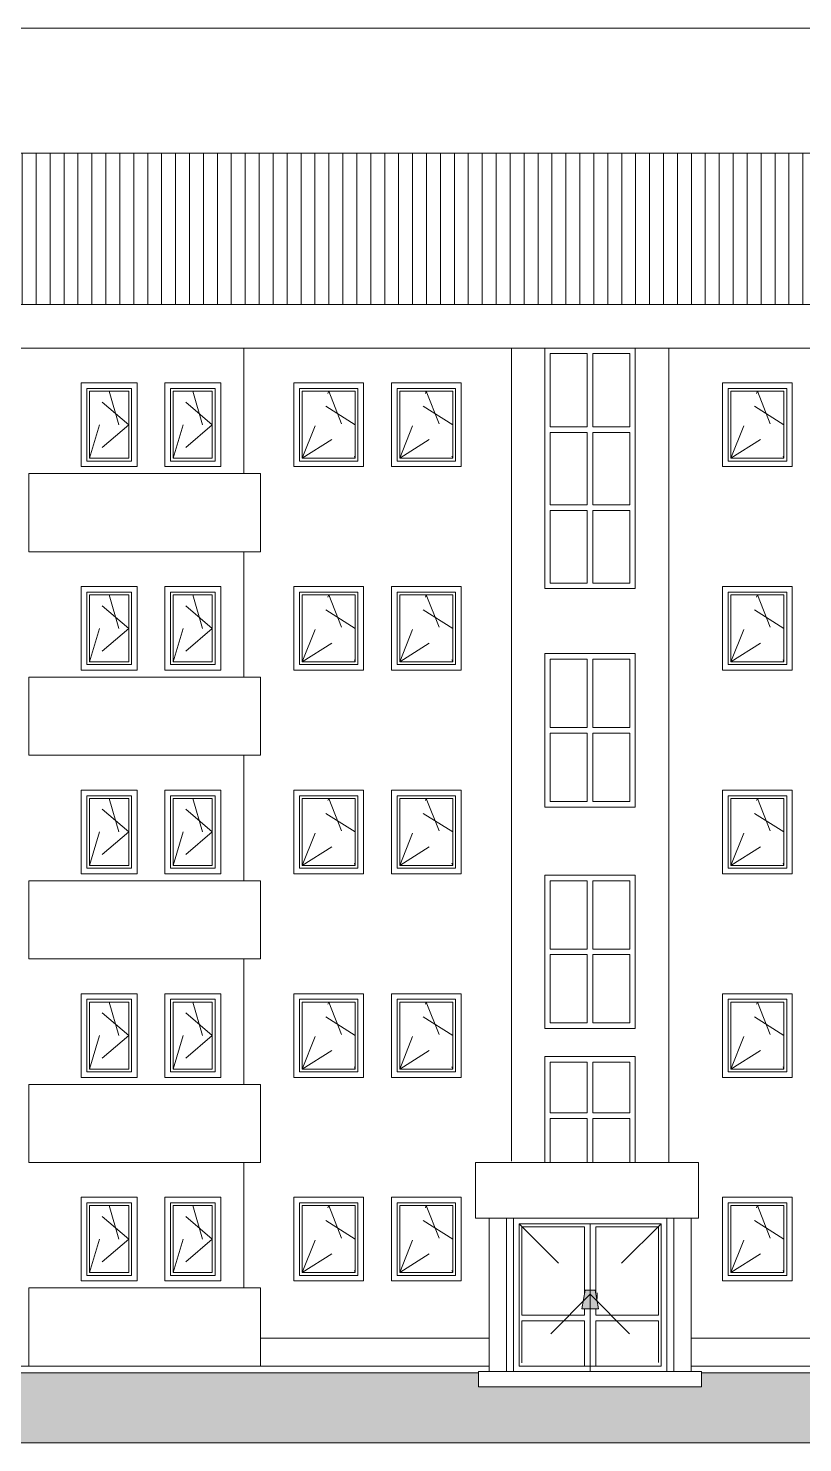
# Model space of a CAD drawing. Header units: feet. Extents: x 2573764 to 2637707, y -122443 to -81443.
# Drawn here: x 2589141 to 2600251, y -101729 to -81443 of the extents above; entities that cross this region are included whole.
import ezdxf

# ---------------------------------------------------------------- set-up
doc = ezdxf.new("R2010")
doc.units = ezdxf.units.FT
doc.header["$MEASUREMENT"] = 0
doc.set_wipeout_variables(frame=1)
for name, pattern in [('AStair_dashed', [1800, 800, -1000]), ('thk_line_type', [1000, 500, -500]), ('Wipeout_Contour', [1000, 0, -1000])]:
    doc.linetypes.add(name, pattern=pattern)
for name, color, linetype, lineweight in [('2D Drafting - General_Pen_No__1', 7, 'Continuous', 5), ('2D Drafting - General_Pen_No__20', 1, 'Continuous', 5), ('Exterior walls_Pen_No__1', 7, 'Continuous', 5), ('Exterior walls_Pen_No__20', 1, 'Continuous', 5), ('Lines_Pen_No__20', 1, 'Continuous', 5), ('Shell - Roof_Pen_No__1', 7, 'Continuous', 5), ('Shell - Roof_Pen_No__21', 7, 'Continuous', 5), ('Structural - Bearing_Pen_No__19', 255, 'Continuous', 5), ('Structural - Bearing_Pen_No__20', 1, 'Continuous', 5)]:
    doc.layers.add(name, color=color, linetype=linetype, lineweight=lineweight)
doc.layers.add('2D Drafting - General_Pen_No__61', color=7, linetype='Continuous', lineweight=5, true_color=0x6a6a6a)
doc.layers.add('Shell - Roof_Pen_No__81', color=7, linetype='Continuous', lineweight=5, true_color=0x6a6a6a)
doc.layers.add('Exterior walls', color=7, linetype='Continuous')
doc.layers.add('Shell - Roof', color=7, linetype='Continuous')

# ---------------------------------------------------------------- blocks, each defined once
blk = doc.blocks.new('Wall_1', base_point=(2596101, -100709))
at = {"layer": 'Exterior walls_Pen_No__20', "color": 1, "linetype": 'Continuous', "lineweight": 5, "flags": 128}
for points in [[(2596101, -98509), (2596101, -100709)], [(2596181, -100629), (2596181, -98589)]]:
    blk.add_lwpolyline(points, dxfattribs=at)
blk = doc.blocks.new('Wall_2', base_point=(2598301, -98509))
at = {"layer": 'Exterior walls_Pen_No__20', "color": 1, "linetype": 'Continuous', "lineweight": 5, "flags": 128}
for points in [[(2598221, -98589), (2598221, -100629)], [(2598301, -100709), (2598301, -98509)]]:
    blk.add_lwpolyline(points, dxfattribs=at)
blk = doc.blocks.new('Wall_3', base_point=(2596101, -98509))
at = {"layer": 'Exterior walls_Pen_No__20', "color": 1, "linetype": 'Continuous', "lineweight": 5, "flags": 128}
for points in [[(2598301, -98509), (2596101, -98509)], [(2596181, -98589), (2598221, -98589)]]:
    blk.add_lwpolyline(points, dxfattribs=at)
blk = doc.blocks.new('Wall_4', base_point=(2596101, -100709))
at = {"layer": 'Exterior walls_Pen_No__20', "color": 1, "linetype": 'Continuous', "lineweight": 5, "flags": 128}
for points in [[(2596101, -100709), (2598301, -100709)], [(2598221, -100629), (2596181, -100629)]]:
    blk.add_lwpolyline(points, dxfattribs=at)

msp = doc.modelspace()

# ---------------------------------------------------------------- hatches: boundary and pattern name
at = {"layer": '2D Drafting - General_Pen_No__61', "linetype": 'Continuous', "lineweight": 5, "true_color": 0x6a6a6a}
msp.add_hatch(color=251, dxfattribs=at).paths.add_polyline_path([(2595601.261, -100729.481), (2595601.261, -100929.481), (2598801.261, -100929.481), (2598801.261, -100729.481), (2609661.261, -100729.481), (2609661.261, -101729.481), (2588761.261, -101729.481), (2584761.261, -101729.481), (2584761.261, -100929.481), (2584761.261, -100729.481)])
at = {"layer": 'Structural - Bearing_Pen_No__19', "linetype": 'Continuous', "lineweight": 0, "true_color": 0xffffff}
for points in [[(2597201.261, -99809.481), (2597080.698, -99809.481), (2597129.907, -99543.75), (2597201.261, -99543.75)], [(2597201.261, -99809.481), (2597321.824, -99809.481), (2597272.614, -99543.75), (2597201.261, -99543.75)]]:
    msp.add_hatch(color=7, dxfattribs=at).paths.add_polyline_path(points)

# ---------------------------------------------------------------- linework, layer by layer
at = {"layer": '2D Drafting - General_Pen_No__1', "color": 7, "linetype": 'Continuous', "lineweight": 5, "flags": 128}
msp.add_lwpolyline([(2595601.261, -100729.481), (2595601.261, -100929.481), (2598801.261, -100929.481), (2598801.261, -100729.481), (2609661.261, -100729.481), (2609661.261, -101729.481), (2588761.261, -101729.481), (2584761.261, -101729.481), (2584761.261, -100929.481), (2584761.261, -100729.481)], close=True, dxfattribs=at)
at = {"layer": '2D Drafting - General_Pen_No__20', "color": 1, "linetype": 'AStair_dashed', "lineweight": 5}
for p, q in [((2596181.261, -98589.481), (2597201.261, -99599.968)), ((2598221.261, -98589.481), (2597201.261, -99599.968)), ((2597201.261, -99599.968), (2596181.261, -100629.481)), ((2597201.261, -99599.968), (2598221.261, -100629.481))]:
    msp.add_line(p, q, dxfattribs=at)
at = {"layer": '2D Drafting - General_Pen_No__20', "color": 1, "linetype": 'Continuous', "lineweight": 5}
msp.add_line((2597261.261, -98509.481), (2597359.753, -98509.481), dxfattribs=at)
at = {"layer": 'Exterior walls_Pen_No__20', "color": 1, "linetype": 'Continuous', "lineweight": 5}
for p, q in [((2597159.676, -86109.481), (2597159.676, -87159.481)), ((2597239.676, -86109.481), (2597239.676, -87159.481)), ((2596629.676, -87159.481), (2597159.676, -87159.481)), ((2597239.676, -87159.481), (2597769.676, -87159.481)), ((2596629.676, -87239.481), (2597159.676, -87239.481)), ((2597159.676, -87239.481), (2597159.676, -88279.481)), ((2597239.676, -87239.481), (2597769.676, -87239.481)), ((2597239.676, -87239.481), (2597239.676, -88279.481)), ((2596629.676, -88279.481), (2597159.676, -88279.481)), ((2596629.676, -88359.481), (2597159.676, -88359.481)), ((2597159.676, -88359.481), (2597159.676, -89399.481)), ((2597239.676, -88279.481), (2597769.676, -88279.481)), ((2597239.676, -88359.481), (2597239.676, -89399.481)), ((2597239.676, -88359.481), (2597769.676, -88359.481)), ((2597201.261, -100709.481), (2597201.261, -98589.481)), ((2596221.261, -98633.562), (2597121.261, -98633.562)), ((2596221.261, -99737.118), (2596221.261, -98633.562)), ((2597121.261, -99590.441), (2597121.261, -98633.562)), ((2597281.261, -99590.441), (2597281.261, -98633.562)), ((2598181.261, -98633.562), (2597281.261, -98633.562)), ((2598181.261, -99710.837), (2598181.261, -98633.562)), ((2597201.261, -99659.968), (2597201.261, -99579.968)), ((2597301.261, -99659.481), (2597301.261, -99579.481)), ((2596221.261, -99899.421), (2596221.261, -99659.481)), ((2597121.261, -99899.421), (2597121.261, -99809.481)), ((2597281.261, -99899.421), (2597281.261, -99809.481)), ((2598181.261, -99899.421), (2598181.261, -99659.481)), ((2596221.261, -100584.698), (2596221.261, -99979.421)), ((2597121.261, -100629.481), (2597121.261, -99979.421)), ((2597281.261, -100629.481), (2597281.261, -99979.421)), ((2598181.261, -100579.421), (2598181.261, -99979.421)), ((2596421.261, -100629.481), (2597221.261, -100629.481)), ((2597381.261, -100629.481), (2598181.261, -100629.481))]:
    msp.add_line(p, q, dxfattribs=at)
for points in [[(2596549.676, -89479.481), (2597849.676, -89479.481), (2597849.676, -86029.481), (2596549.676, -86029.481)], [(2589901.464, -87729.481), (2590701.464, -87729.481), (2590701.464, -86529.481), (2589901.464, -86529.481)], [(2589981.464, -87649.481), (2590621.464, -87649.481), (2590621.464, -86609.481), (2589981.464, -86609.481)], [(2591101.464, -87729.481), (2591901.464, -87729.481), (2591901.464, -86529.481), (2591101.464, -86529.481)], [(2591181.464, -87649.481), (2591821.464, -87649.481), (2591821.464, -86609.481), (2591181.464, -86609.481)], [(2592951.261, -87729.481), (2593951.261, -87729.481), (2593951.261, -86529.481), (2592951.261, -86529.481)], [(2593031.261, -87649.481), (2593871.261, -87649.481), (2593871.261, -86609.481), (2593031.261, -86609.481)], [(2594351.261, -87729.481), (2595351.261, -87729.481), (2595351.261, -86529.481), (2594351.261, -86529.481)], [(2594431.261, -87649.481), (2595271.261, -87649.481), (2595271.261, -86609.481), (2594431.261, -86609.481)], [(2599101.261, -87729.481), (2600101.261, -87729.481), (2600101.261, -86529.481), (2599101.261, -86529.481)], [(2599181.261, -87649.481), (2600021.261, -87649.481), (2600021.261, -86609.481), (2599181.261, -86609.481)], [(2590021.464, -87609.481), (2590581.464, -87609.481), (2590581.464, -86649.481), (2590021.464, -86649.481)], [(2591221.464, -87609.481), (2591781.464, -87609.481), (2591781.464, -86649.481), (2591221.464, -86649.481)], [(2593071.261, -87609.481), (2593831.261, -87609.481), (2593831.261, -86649.481), (2593071.261, -86649.481)], [(2594471.261, -87609.481), (2595231.261, -87609.481), (2595231.261, -86649.481), (2594471.261, -86649.481)], [(2599221.261, -87609.481), (2599981.261, -87609.481), (2599981.261, -86649.481), (2599221.261, -86649.481)], [(2589901.464, -90649.481), (2590701.464, -90649.481), (2590701.464, -89449.481), (2589901.464, -89449.481)], [(2591101.464, -90649.481), (2591901.464, -90649.481), (2591901.464, -89449.481), (2591101.464, -89449.481)], [(2592951.261, -90649.481), (2593951.261, -90649.481), (2593951.261, -89449.481), (2592951.261, -89449.481)], [(2594351.261, -90649.481), (2595351.261, -90649.481), (2595351.261, -89449.481), (2594351.261, -89449.481)], [(2599101.261, -90649.481), (2600101.261, -90649.481), (2600101.261, -89449.481), (2599101.261, -89449.481)], [(2589981.464, -90569.481), (2590621.464, -90569.481), (2590621.464, -89529.481), (2589981.464, -89529.481)], [(2590021.464, -90529.481), (2590581.464, -90529.481), (2590581.464, -89569.481), (2590021.464, -89569.481)], [(2591181.464, -90569.481), (2591821.464, -90569.481), (2591821.464, -89529.481), (2591181.464, -89529.481)], [(2591221.464, -90529.481), (2591781.464, -90529.481), (2591781.464, -89569.481), (2591221.464, -89569.481)], [(2593031.261, -90569.481), (2593871.261, -90569.481), (2593871.261, -89529.481), (2593031.261, -89529.481)], [(2593071.261, -90529.481), (2593831.261, -90529.481), (2593831.261, -89569.481), (2593071.261, -89569.481)], [(2594431.261, -90569.481), (2595271.261, -90569.481), (2595271.261, -89529.481), (2594431.261, -89529.481)], [(2594471.261, -90529.481), (2595231.261, -90529.481), (2595231.261, -89569.481), (2594471.261, -89569.481)], [(2599181.261, -90569.481), (2600021.261, -90569.481), (2600021.261, -89529.481), (2599181.261, -89529.481)], [(2599221.261, -90529.481), (2599981.261, -90529.481), (2599981.261, -89569.481), (2599221.261, -89569.481)], [(2596549.676, -92612.147), (2597849.676, -92612.147), (2597849.676, -90412.147), (2596549.676, -90412.147)], [(2589901.464, -93569.481), (2590701.464, -93569.481), (2590701.464, -92369.481), (2589901.464, -92369.481)], [(2589981.464, -93489.481), (2590621.464, -93489.481), (2590621.464, -92449.481), (2589981.464, -92449.481)], [(2590021.464, -93449.481), (2590581.464, -93449.481), (2590581.464, -92489.481), (2590021.464, -92489.481)], [(2591101.464, -93569.481), (2591901.464, -93569.481), (2591901.464, -92369.481), (2591101.464, -92369.481)], [(2591181.464, -93489.481), (2591821.464, -93489.481), (2591821.464, -92449.481), (2591181.464, -92449.481)], [(2591221.464, -93449.481), (2591781.464, -93449.481), (2591781.464, -92489.481), (2591221.464, -92489.481)], [(2592951.261, -93569.481), (2593951.261, -93569.481), (2593951.261, -92369.481), (2592951.261, -92369.481)], [(2593031.261, -93489.481), (2593871.261, -93489.481), (2593871.261, -92449.481), (2593031.261, -92449.481)], [(2593071.261, -93449.481), (2593831.261, -93449.481), (2593831.261, -92489.481), (2593071.261, -92489.481)], [(2594351.261, -93569.481), (2595351.261, -93569.481), (2595351.261, -92369.481), (2594351.261, -92369.481)], [(2594431.261, -93489.481), (2595271.261, -93489.481), (2595271.261, -92449.481), (2594431.261, -92449.481)], [(2594471.261, -93449.481), (2595231.261, -93449.481), (2595231.261, -92489.481), (2594471.261, -92489.481)], [(2599101.261, -93569.481), (2600101.261, -93569.481), (2600101.261, -92369.481), (2599101.261, -92369.481)], [(2599181.261, -93489.481), (2600021.261, -93489.481), (2600021.261, -92449.481), (2599181.261, -92449.481)], [(2599221.261, -93449.481), (2599981.261, -93449.481), (2599981.261, -92489.481), (2599221.261, -92489.481)], [(2596549.676, -95789.481), (2597849.676, -95789.481), (2597849.676, -93589.481), (2596549.676, -93589.481)], [(2589901.464, -96489.481), (2590701.464, -96489.481), (2590701.464, -95289.481), (2589901.464, -95289.481)], [(2591101.464, -96489.481), (2591901.464, -96489.481), (2591901.464, -95289.481), (2591101.464, -95289.481)], [(2592951.261, -96489.481), (2593951.261, -96489.481), (2593951.261, -95289.481), (2592951.261, -95289.481)], [(2594351.261, -96489.481), (2595351.261, -96489.481), (2595351.261, -95289.481), (2594351.261, -95289.481)], [(2599101.261, -96489.481), (2600101.261, -96489.481), (2600101.261, -95289.481), (2599101.261, -95289.481)], [(2589981.464, -96409.481), (2590621.464, -96409.481), (2590621.464, -95369.481), (2589981.464, -95369.481)], [(2590021.464, -96369.481), (2590581.464, -96369.481), (2590581.464, -95409.481), (2590021.464, -95409.481)], [(2591181.464, -96409.481), (2591821.464, -96409.481), (2591821.464, -95369.481), (2591181.464, -95369.481)], [(2591221.464, -96369.481), (2591781.464, -96369.481), (2591781.464, -95409.481), (2591221.464, -95409.481)], [(2593031.261, -96409.481), (2593871.261, -96409.481), (2593871.261, -95369.481), (2593031.261, -95369.481)], [(2593071.261, -96369.481), (2593831.261, -96369.481), (2593831.261, -95409.481), (2593071.261, -95409.481)], [(2594431.261, -96409.481), (2595271.261, -96409.481), (2595271.261, -95369.481), (2594431.261, -95369.481)], [(2594471.261, -96369.481), (2595231.261, -96369.481), (2595231.261, -95409.481), (2594471.261, -95409.481)], [(2599181.261, -96409.481), (2600021.261, -96409.481), (2600021.261, -95369.481), (2599181.261, -95369.481)], [(2599221.261, -96369.481), (2599981.261, -96369.481), (2599981.261, -95409.481), (2599221.261, -95409.481)], [(2596549.676, -97889.481), (2597849.676, -97889.481), (2597849.676, -96189.481), (2596549.676, -96189.481)], [(2589901.464, -99409.481), (2590701.464, -99409.481), (2590701.464, -98209.481), (2589901.464, -98209.481)], [(2589981.464, -99329.481), (2590621.464, -99329.481), (2590621.464, -98289.481), (2589981.464, -98289.481)], [(2590021.464, -99289.481), (2590581.464, -99289.481), (2590581.464, -98329.481), (2590021.464, -98329.481)], [(2591101.464, -99409.481), (2591901.464, -99409.481), (2591901.464, -98209.481), (2591101.464, -98209.481)], [(2591181.464, -99329.481), (2591821.464, -99329.481), (2591821.464, -98289.481), (2591181.464, -98289.481)], [(2591221.464, -99289.481), (2591781.464, -99289.481), (2591781.464, -98329.481), (2591221.464, -98329.481)], [(2592951.261, -99409.481), (2593951.261, -99409.481), (2593951.261, -98209.481), (2592951.261, -98209.481)], [(2593031.261, -99329.481), (2593871.261, -99329.481), (2593871.261, -98289.481), (2593031.261, -98289.481)], [(2593071.261, -99289.481), (2593831.261, -99289.481), (2593831.261, -98329.481), (2593071.261, -98329.481)], [(2594351.261, -99409.481), (2595351.261, -99409.481), (2595351.261, -98209.481), (2594351.261, -98209.481)], [(2594431.261, -99329.481), (2595271.261, -99329.481), (2595271.261, -98289.481), (2594431.261, -98289.481)], [(2594471.261, -99289.481), (2595231.261, -99289.481), (2595231.261, -98329.481), (2594471.261, -98329.481)], [(2599101.261, -99409.481), (2600101.261, -99409.481), (2600101.261, -98209.481), (2599101.261, -98209.481)], [(2599181.261, -99329.481), (2600021.261, -99329.481), (2600021.261, -98289.481), (2599181.261, -98289.481)], [(2599221.261, -99289.481), (2599981.261, -99289.481), (2599981.261, -98329.481), (2599221.261, -98329.481)]]:
    msp.add_lwpolyline(points, close=True, dxfattribs=at)
for points in [[(2597159.676, -86109.481), (2596629.676, -86109.481), (2596629.676, -87159.481)], [(2597769.676, -87159.481), (2597769.676, -86109.481), (2597239.676, -86109.481)], [(2596629.676, -87239.481), (2596629.676, -88279.481)], [(2597769.676, -88279.481), (2597769.676, -87239.481)], [(2596629.676, -88359.481), (2596629.676, -89399.481), (2597159.676, -89399.481)], [(2597239.676, -89399.481), (2597769.676, -89399.481), (2597769.676, -88359.481)], [(2596629.676, -91472.147), (2597159.676, -91472.147), (2597159.676, -90492.147)], [(2597159.676, -90492.147), (2596629.676, -90492.147), (2596629.676, -91472.147)], [(2597769.676, -91472.147), (2597769.676, -90492.147), (2597239.676, -90492.147)], [(2597769.676, -91472.147), (2597239.676, -91472.147), (2597239.676, -90492.147)], [(2596629.676, -91552.147), (2597159.676, -91552.147), (2597159.676, -92532.147)], [(2596629.676, -91552.147), (2596629.676, -92532.147), (2597159.676, -92532.147)], [(2597769.676, -91552.147), (2597239.676, -91552.147), (2597239.676, -92532.147)], [(2597239.676, -92532.147), (2597769.676, -92532.147), (2597769.676, -91552.147)], [(2596629.676, -94649.481), (2597159.676, -94649.481), (2597159.676, -93669.481)], [(2597159.676, -93669.481), (2596629.676, -93669.481), (2596629.676, -94649.481)], [(2597769.676, -94649.481), (2597769.676, -93669.481), (2597239.676, -93669.481)], [(2597769.676, -94649.481), (2597239.676, -94649.481), (2597239.676, -93669.481)], [(2596629.676, -94729.481), (2597159.676, -94729.481), (2597159.676, -95709.481)], [(2596629.676, -94729.481), (2596629.676, -95709.481), (2597159.676, -95709.481)], [(2597769.676, -94729.481), (2597239.676, -94729.481), (2597239.676, -95709.481)], [(2597239.676, -95709.481), (2597769.676, -95709.481), (2597769.676, -94729.481)], [(2596629.676, -96999.481), (2597159.676, -96999.481), (2597159.676, -96269.481)], [(2597159.676, -96269.481), (2596629.676, -96269.481), (2596629.676, -96999.481)], [(2597769.676, -96999.481), (2597239.676, -96999.481), (2597239.676, -96269.481)], [(2597769.676, -96999.481), (2597769.676, -96269.481), (2597239.676, -96269.481)], [(2596629.676, -97079.481), (2597159.676, -97079.481), (2597159.676, -97809.481)], [(2596629.676, -97079.481), (2596629.676, -97809.481), (2597159.676, -97809.481)], [(2597769.676, -97079.481), (2597239.676, -97079.481), (2597239.676, -97809.481)], [(2597239.676, -97809.481), (2597769.676, -97809.481), (2597769.676, -97079.481)], [(2596221.261, -99899.421), (2597121.261, -99899.421)], [(2596221.261, -99979.421), (2597121.261, -99979.421)], [(2597281.261, -99899.421), (2598181.261, -99899.421)], [(2597281.261, -99979.421), (2598181.261, -99979.421)]]:
    msp.add_lwpolyline(points, dxfattribs=at)
at = {"layer": 'Lines_Pen_No__20', "color": 1, "linetype": 'thk_line_type', "lineweight": 5}
for p, q in [((2590021.464, -87609.481), (2590301.464, -86649.481)), ((2590581.464, -87129.481), (2590021.464, -86649.481)), ((2590301.464, -86649.481), (2590581.464, -87609.481)), ((2591221.464, -87609.481), (2591501.464, -86649.481)), ((2591781.464, -87129.481), (2591221.464, -86649.481)), ((2591501.464, -86649.481), (2591781.464, -87609.481)), ((2593831.261, -87129.481), (2593071.261, -86649.481)), ((2593071.261, -87609.481), (2593451.261, -86649.481)), ((2593451.261, -86649.481), (2593831.261, -87609.481)), ((2595231.261, -87129.481), (2594471.261, -86649.481)), ((2594471.261, -87609.481), (2594851.261, -86649.481)), ((2594851.261, -86649.481), (2595231.261, -87609.481)), ((2599981.261, -87129.481), (2599221.261, -86649.481)), ((2599221.261, -87609.481), (2599601.261, -86649.481)), ((2599601.261, -86649.481), (2599981.261, -87609.481)), ((2590581.464, -87129.481), (2590021.464, -87609.481)), ((2591781.464, -87129.481), (2591221.464, -87609.481)), ((2593071.261, -87609.481), (2593831.261, -87129.481)), ((2594471.261, -87609.481), (2595231.261, -87129.481)), ((2599221.261, -87609.481), (2599981.261, -87129.481)), ((2590021.464, -90529.481), (2590301.464, -89569.481)), ((2590581.464, -90049.481), (2590021.464, -89569.481)), ((2590301.464, -89569.481), (2590581.464, -90529.481)), ((2591221.464, -90529.481), (2591501.464, -89569.481)), ((2591781.464, -90049.481), (2591221.464, -89569.481)), ((2591501.464, -89569.481), (2591781.464, -90529.481)), ((2593831.261, -90049.481), (2593071.261, -89569.481)), ((2593071.261, -90529.481), (2593451.261, -89569.481)), ((2593451.261, -89569.481), (2593831.261, -90529.481)), ((2595231.261, -90049.481), (2594471.261, -89569.481)), ((2594471.261, -90529.481), (2594851.261, -89569.481)), ((2594851.261, -89569.481), (2595231.261, -90529.481)), ((2599981.261, -90049.481), (2599221.261, -89569.481)), ((2599221.261, -90529.481), (2599601.261, -89569.481)), ((2599601.261, -89569.481), (2599981.261, -90529.481)), ((2590581.464, -90049.481), (2590021.464, -90529.481)), ((2591781.464, -90049.481), (2591221.464, -90529.481)), ((2593071.261, -90529.481), (2593831.261, -90049.481)), ((2594471.261, -90529.481), (2595231.261, -90049.481)), ((2599221.261, -90529.481), (2599981.261, -90049.481)), ((2590021.464, -93449.481), (2590301.464, -92489.481)), ((2590581.464, -92969.481), (2590021.464, -92489.481)), ((2590301.464, -92489.481), (2590581.464, -93449.481)), ((2591221.464, -93449.481), (2591501.464, -92489.481)), ((2591781.464, -92969.481), (2591221.464, -92489.481)), ((2591501.464, -92489.481), (2591781.464, -93449.481)), ((2593831.261, -92969.481), (2593071.261, -92489.481)), ((2593071.261, -93449.481), (2593451.261, -92489.481)), ((2593451.261, -92489.481), (2593831.261, -93449.481)), ((2595231.261, -92969.481), (2594471.261, -92489.481)), ((2594471.261, -93449.481), (2594851.261, -92489.481)), ((2594851.261, -92489.481), (2595231.261, -93449.481)), ((2599981.261, -92969.481), (2599221.261, -92489.481)), ((2599221.261, -93449.481), (2599601.261, -92489.481)), ((2599601.261, -92489.481), (2599981.261, -93449.481)), ((2590581.464, -92969.481), (2590021.464, -93449.481)), ((2591781.464, -92969.481), (2591221.464, -93449.481)), ((2593071.261, -93449.481), (2593831.261, -92969.481)), ((2594471.261, -93449.481), (2595231.261, -92969.481)), ((2599221.261, -93449.481), (2599981.261, -92969.481)), ((2590021.464, -96369.481), (2590301.464, -95409.481)), ((2590581.464, -95889.481), (2590021.464, -95409.481)), ((2590301.464, -95409.481), (2590581.464, -96369.481)), ((2591221.464, -96369.481), (2591501.464, -95409.481)), ((2591781.464, -95889.481), (2591221.464, -95409.481)), ((2591501.464, -95409.481), (2591781.464, -96369.481)), ((2593831.261, -95889.481), (2593071.261, -95409.481)), ((2593071.261, -96369.481), (2593451.261, -95409.481)), ((2593451.261, -95409.481), (2593831.261, -96369.481)), ((2595231.261, -95889.481), (2594471.261, -95409.481)), ((2594471.261, -96369.481), (2594851.261, -95409.481)), ((2594851.261, -95409.481), (2595231.261, -96369.481)), ((2599981.261, -95889.481), (2599221.261, -95409.481)), ((2599221.261, -96369.481), (2599601.261, -95409.481)), ((2599601.261, -95409.481), (2599981.261, -96369.481)), ((2590581.464, -95889.481), (2590021.464, -96369.481)), ((2591781.464, -95889.481), (2591221.464, -96369.481)), ((2593071.261, -96369.481), (2593831.261, -95889.481)), ((2594471.261, -96369.481), (2595231.261, -95889.481)), ((2599221.261, -96369.481), (2599981.261, -95889.481)), ((2590021.464, -99289.481), (2590301.464, -98329.481)), ((2590581.464, -98809.481), (2590021.464, -98329.481)), ((2590301.464, -98329.481), (2590581.464, -99289.481)), ((2591221.464, -99289.481), (2591501.464, -98329.481)), ((2591781.464, -98809.481), (2591221.464, -98329.481)), ((2591501.464, -98329.481), (2591781.464, -99289.481)), ((2593831.261, -98809.481), (2593071.261, -98329.481)), ((2593071.261, -99289.481), (2593451.261, -98329.481)), ((2593451.261, -98329.481), (2593831.261, -99289.481)), ((2595231.261, -98809.481), (2594471.261, -98329.481)), ((2594471.261, -99289.481), (2594851.261, -98329.481)), ((2594851.261, -98329.481), (2595231.261, -99289.481)), ((2599981.261, -98809.481), (2599221.261, -98329.481)), ((2599221.261, -99289.481), (2599601.261, -98329.481)), ((2599601.261, -98329.481), (2599981.261, -99289.481)), ((2590581.464, -98809.481), (2590021.464, -99289.481)), ((2591781.464, -98809.481), (2591221.464, -99289.481)), ((2593071.261, -99289.481), (2593831.261, -98809.481)), ((2594471.261, -99289.481), (2595231.261, -98809.481)), ((2599221.261, -99289.481), (2599981.261, -98809.481))]:
    msp.add_line(p, q, dxfattribs=at)
at = {"layer": 'Lines_Pen_No__20', "color": 1, "linetype": 'Continuous', "lineweight": 5}
msp.add_line((2598221.261, -100709.481), (2597301.261, -100709.481), dxfattribs=at)
at = {"layer": 'Shell - Roof_Pen_No__1', "color": 7, "linetype": 'Continuous', "lineweight": 5}
for p, q in [((2592231.261, -86029.481), (2592231.261, -87829.481)), ((2596071.261, -86029.481), (2596071.261, -97689.481)), ((2598331.261, -86029.481), (2598331.261, -97709.481)), ((2592231.261, -88949.481), (2592231.261, -90749.481)), ((2592231.261, -91869.481), (2592231.261, -93669.481)), ((2592231.261, -94789.481), (2592231.261, -96589.481)), ((2592231.261, -97709.481), (2592231.261, -99509.481))]:
    msp.add_line(p, q, dxfattribs=at)
for points in [[(2605551.261, -83235.691), (2588851.261, -83235.691), (2588851.261, -85405.955), (2605551.261, -85405.955)], [(2588851.261, -85405.955), (2605551.261, -85405.955), (2605551.261, -86029.481), (2588851.261, -86029.481)], [(2596549.676, -86029.481), (2597849.676, -86029.481), (2597849.676, -89479.481), (2596549.676, -89479.481)], [(2589901.464, -86529.481), (2590701.464, -86529.481), (2590701.464, -87729.481), (2589901.464, -87729.481)], [(2591101.464, -86529.481), (2591901.464, -86529.481), (2591901.464, -87729.481), (2591101.464, -87729.481)], [(2592951.261, -86529.481), (2593951.261, -86529.481), (2593951.261, -87729.481), (2592951.261, -87729.481)], [(2594351.261, -86529.481), (2595351.261, -86529.481), (2595351.261, -87729.481), (2594351.261, -87729.481)], [(2599101.261, -86529.481), (2600101.261, -86529.481), (2600101.261, -87729.481), (2599101.261, -87729.481)], [(2589151.261, -87829.481), (2592471.579, -87829.481), (2592471.579, -88949.481), (2589151.261, -88949.481)], [(2589901.464, -89449.481), (2590701.464, -89449.481), (2590701.464, -90649.481), (2589901.464, -90649.481)], [(2591101.464, -89449.481), (2591901.464, -89449.481), (2591901.464, -90649.481), (2591101.464, -90649.481)], [(2592951.261, -89449.481), (2593951.261, -89449.481), (2593951.261, -90649.481), (2592951.261, -90649.481)], [(2594351.261, -89449.481), (2595351.261, -89449.481), (2595351.261, -90649.481), (2594351.261, -90649.481)], [(2599101.261, -89449.481), (2600101.261, -89449.481), (2600101.261, -90649.481), (2599101.261, -90649.481)], [(2596549.676, -90412.147), (2597849.676, -90412.147), (2597849.676, -92612.147), (2596549.676, -92612.147)], [(2589151.261, -90749.481), (2592471.579, -90749.481), (2592471.579, -91869.481), (2589151.261, -91869.481)], [(2589901.464, -92369.481), (2590701.464, -92369.481), (2590701.464, -93569.481), (2589901.464, -93569.481)], [(2591101.464, -92369.481), (2591901.464, -92369.481), (2591901.464, -93569.481), (2591101.464, -93569.481)], [(2592951.261, -92369.481), (2593951.261, -92369.481), (2593951.261, -93569.481), (2592951.261, -93569.481)], [(2594351.261, -92369.481), (2595351.261, -92369.481), (2595351.261, -93569.481), (2594351.261, -93569.481)], [(2599101.261, -92369.481), (2600101.261, -92369.481), (2600101.261, -93569.481), (2599101.261, -93569.481)], [(2589151.261, -93669.481), (2592471.579, -93669.481), (2592471.579, -94789.481), (2589151.261, -94789.481)], [(2596549.676, -93589.481), (2597849.676, -93589.481), (2597849.676, -95789.481), (2596549.676, -95789.481)], [(2589901.464, -95289.481), (2590701.464, -95289.481), (2590701.464, -96489.481), (2589901.464, -96489.481)], [(2591101.464, -95289.481), (2591901.464, -95289.481), (2591901.464, -96489.481), (2591101.464, -96489.481)], [(2592951.261, -95289.481), (2593951.261, -95289.481), (2593951.261, -96489.481), (2592951.261, -96489.481)], [(2594351.261, -95289.481), (2595351.261, -95289.481), (2595351.261, -96489.481), (2594351.261, -96489.481)], [(2599101.261, -95289.481), (2600101.261, -95289.481), (2600101.261, -96489.481), (2599101.261, -96489.481)], [(2589151.261, -96589.481), (2592471.261, -96589.481), (2592471.261, -97709.481), (2589151.261, -97709.481)], [(2595554.89, -97709.481), (2598754.89, -97709.481), (2598754.89, -98509.481), (2595554.89, -98509.481)], [(2589901.464, -98209.481), (2590701.464, -98209.481), (2590701.464, -99409.481), (2589901.464, -99409.481)], [(2591101.464, -98209.481), (2591901.464, -98209.481), (2591901.464, -99409.481), (2591101.464, -99409.481)], [(2592951.261, -98209.481), (2593951.261, -98209.481), (2593951.261, -99409.481), (2592951.261, -99409.481)], [(2594351.261, -98209.481), (2595351.261, -98209.481), (2595351.261, -99409.481), (2594351.261, -99409.481)], [(2599101.261, -98209.481), (2600101.261, -98209.481), (2600101.261, -99409.481), (2599101.261, -99409.481)], [(2595751.261, -100709.481), (2596001.261, -100709.481), (2596001.261, -98509.481), (2595751.261, -98509.481)], [(2596001.261, -98509.481), (2598401.261, -98509.481), (2598401.261, -100709.481), (2596001.261, -100709.481)], [(2598651.261, -100709.481), (2598401.261, -100709.481), (2598401.261, -98509.481), (2598651.261, -98509.481)], [(2589151.261, -99509.481), (2592471.261, -99509.481), (2592471.261, -100629.481), (2589151.261, -100629.481)]]:
    msp.add_lwpolyline(points, close=True, dxfattribs=at)
for points in [[(2608471.261, -100229.481), (2608471.261, -86029.481), (2585931.261, -86029.481), (2585931.261, -100229.481)], [(2596549.676, -97709.481), (2596549.676, -96189.481), (2597849.676, -96189.481), (2597849.676, -97709.481)], [(2595751.261, -100229.481), (2592471.261, -100229.481)], [(2601931.261, -100229.481), (2598651.261, -100229.481)], [(2589031.261, -100629.481), (2595751.261, -100629.481), (2595751.261, -100709.481), (2595601.261, -100709.481), (2595601.261, -100929.481), (2598801.261, -100929.481), (2598801.261, -100709.481), (2598651.261, -100709.481), (2598651.261, -100629.481), (2605371.261, -100629.481)], [(2598401.261, -100709.481), (2596001.261, -100709.481)]]:
    msp.add_lwpolyline(points, dxfattribs=at)
at = {"layer": 'Shell - Roof_Pen_No__21', "color": 7, "linetype": 'Continuous', "lineweight": 5}
msp.add_line((2573763.935, -81442.756), (2624673.367, -81442.756), dxfattribs=at)
at = {"layer": 'Structural - Bearing_Pen_No__20', "color": 1, "linetype": 'Continuous', "lineweight": 5, "flags": 128}
for points in [[(2597201.261, -99809.481), (2597080.698, -99809.481), (2597129.907, -99543.75), (2597201.261, -99543.75)], [(2597201.261, -99809.481), (2597321.824, -99809.481), (2597272.614, -99543.75), (2597201.261, -99543.75)]]:
    msp.add_lwpolyline(points, close=True, dxfattribs=at)

# ---------------------------------------------------------------- block references
at = {"layer": 'Exterior walls', "color": 1, "lineweight": 5}
for name, p in [('Wall_1', (2596101.261, -100709.481)), ('Wall_3', (2596101.261, -98509.481)), ('Wall_2', (2598301.261, -98509.481)), ('Wall_4', (2596101.261, -100709.481))]:
    msp.add_blockref(name, p, dxfattribs=at)

# ---------------------------------------------------------------- next in the draw order: wipeouts: each hides what was drawn before it
at = {"color": 254, "linetype": 'Wipeout_Contour', "lineweight": 0, "ltscale": 18194714.5457162}
msp.add_wipeout([(2595554.89, -97709.481), (2595554.89, -98509.481), (2597574.89, -98509.481), (2598754.89, -98509.481), (2598754.89, -97709.481), (2597994.89, -97709.481), (2597574.89, -97709.481)], dxfattribs=at).dxf.layer = 'Exterior walls'
at = {"color": 254, "linetype": 'Wipeout_Contour', "lineweight": 0, "ltscale": 12997580.69349968}
msp.add_wipeout([(2588851.261, -83235.691), (2588851.261, -85405.955), (2601899.945, -85405.955), (2605551.261, -85405.955), (2605551.261, -83235.691)], dxfattribs=at).dxf.layer = 'Shell - Roof'

# ---------------------------------------------------------------- next in the draw order: hatches: boundary and pattern name
at = {"layer": 'Shell - Roof_Pen_No__81', "linetype": 'Continuous', "lineweight": 5, "true_color": 0x6a6a6a}
h = msp.add_hatch(dxfattribs=at)
h.set_pattern_fill('SOLDIER_COURSE', color=251, style=0, pattern_type=2)
h.set_pattern_definition([(90, (2247653.82, -76424.97), (-200, 0), [])])
h.paths.add_polyline_path([(2588851.261, -83235.691), (2588851.261, -85405.955), (2601899.945, -85405.955), (2605551.261, -85405.955), (2605551.261, -83235.691)])

# ---------------------------------------------------------------- next in the draw order: linework, layer by layer
at = {"layer": 'Exterior walls_Pen_No__1', "color": 7, "linetype": 'Continuous', "lineweight": 5, "flags": 128}
msp.add_lwpolyline([(2595554.89, -97709.481), (2595554.89, -98509.481), (2597574.89, -98509.481), (2598754.89, -98509.481), (2598754.89, -97709.481), (2597994.89, -97709.481), (2597574.89, -97709.481)], close=True, dxfattribs=at)
at = {"layer": 'Shell - Roof_Pen_No__1', "color": 7, "linetype": 'Continuous', "lineweight": 5, "flags": 128}
msp.add_lwpolyline([(2588851.261, -83235.691), (2588851.261, -85405.955), (2601899.945, -85405.955), (2605551.261, -85405.955), (2605551.261, -83235.691)], close=True, dxfattribs=at)

doc.saveas('drawing.dxf')
